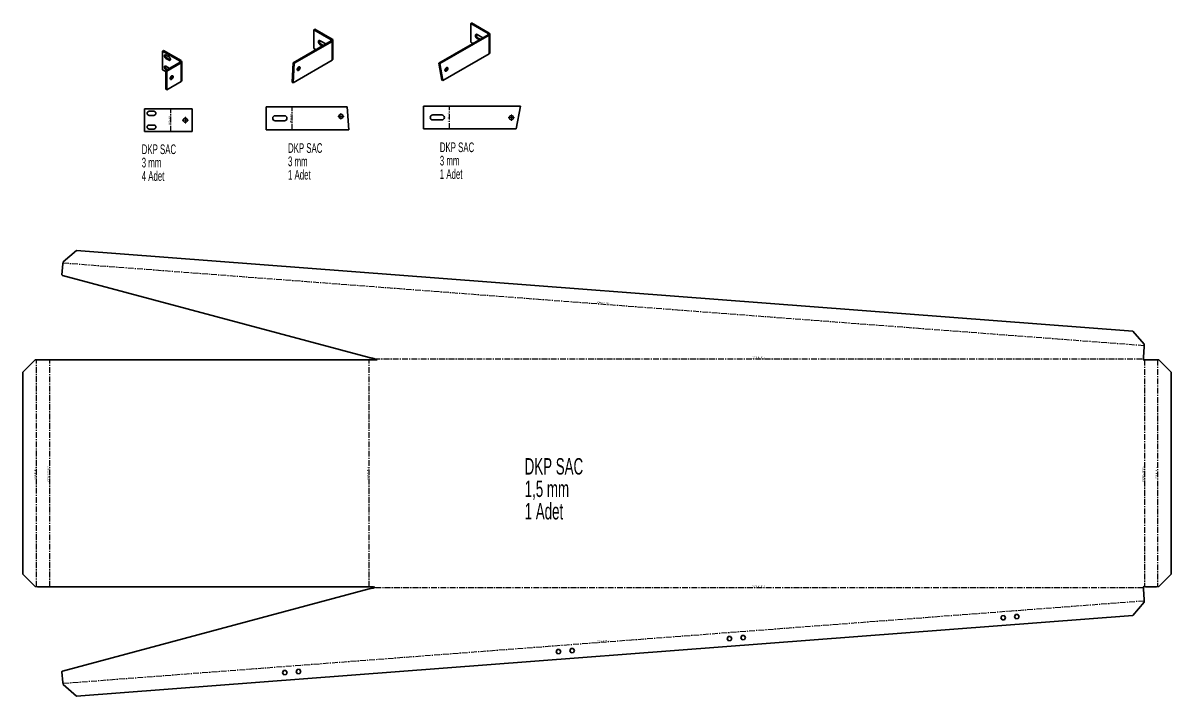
# Model space of a CAD drawing. Header units: millimetres. Extents: x -2820 to -213, y -3350 to 1095.
# Drawn here: x -2820 to -311, y -376 to 1095 of the extents above; entities that cross this region are included whole.
import ezdxf

# ---------------------------------------------------------------- set-up
doc = ezdxf.new("R2010")
doc.units = ezdxf.units.MM
doc.linetypes.add('CENTERX2', pattern=[20.32, 12.7, -2.54, 2.54, -2.54])
doc.styles.add('SLDTEXTSTYLE0', font='TXT', dxfattribs={"width": 0.605})
doc.styles.add('SLDTEXTSTYLE1', font='TXT', dxfattribs={"width": 0.572187})
doc.styles.add('SLDTEXTSTYLE2', font='TXT', dxfattribs={"width": 0.56125})

# ---------------------------------------------------------------- blocks, each defined once
blk = doc.blocks.new('SW_NOTE_0')
at = {"color": 0, "linetype": 'Continuous', "lineweight": 0, "char_height": 35.98, "attachment_point": 1, "style": 'SLDTEXTSTYLE0'}
for s, insert in [('DKP SAC', (0, 46.4)), ('1,5 mm', (0, -2.6)), ('1 Adet', (0, -51.6))]:
    blk.add_mtext(s, dxfattribs=dict(at, insert=insert))
blk = doc.blocks.new('SW_NOTE_0_1')
at = {"color": 0, "linetype": 'Continuous', "lineweight": 0, "char_height": 21.17, "attachment_point": 1, "style": 'SLDTEXTSTYLE0'}
for s, insert in [('DKP SAC', (0, 27.3)), ('3 mm', (0, -1.9)), ('4 Adet', (0, -31.2))]:
    blk.add_mtext(s, dxfattribs=dict(at, insert=insert))
blk = doc.blocks.new('SW_NOTE_0_2')
at = {"color": 0, "linetype": 'Continuous', "lineweight": 0, "char_height": 21.17, "attachment_point": 1, "style": 'SLDTEXTSTYLE0'}
for s, insert in [('DKP SAC', (0, 27.3)), ('3 mm', (0, -1.9)), ('1 Adet', (0, -31.2))]:
    blk.add_mtext(s, dxfattribs=dict(at, insert=insert))
blk = doc.blocks.new('SW_NOTE_0_3')
at = {"color": 0, "linetype": 'Continuous', "lineweight": 0, "char_height": 21.17, "attachment_point": 1, "style": 'SLDTEXTSTYLE0'}
for s, insert in [('DKP SAC', (0, 27.3)), ('3 mm', (0, -1.9)), ('1 Adet', (0, -31.2))]:
    blk.add_mtext(s, dxfattribs=dict(at, insert=insert))
blk = doc.blocks.new('SW_CENTERMARKSYMBOL_0')
at = {"color": 0, "linetype": 'Continuous', "lineweight": 18}
for p, q in [((-5, 0), (-7, 0)), ((0, 0), (-2.5, 0)), ((0, 5), (0, 7)), ((0, 0), (0, 2.5)), ((0, 0), (0, -2.5)), ((0, 0), (2.5, 0)), ((5, 0), (7, 0)), ((0, -5), (0, -7))]:
    blk.add_line(p, q, dxfattribs=at)
blk = doc.blocks.new('SW_CENTERMARKSYMBOL_1')
at = {"color": 0, "linetype": 'Continuous', "lineweight": 18}
for p, q in [((-5, 0), (-7, 0)), ((0, 0), (-2.5, 0)), ((0, 5), (0, 7)), ((0, 0), (0, 2.5)), ((0, 0), (0, -2.5)), ((0, 0), (2.5, 0)), ((5, 0), (7, 0)), ((0, -5), (0, -7))]:
    blk.add_line(p, q, dxfattribs=at)
blk = doc.blocks.new('SW_CENTERMARKSYMBOL_2')
at = {"color": 0, "linetype": 'Continuous', "lineweight": 18}
for p, q in [((-5, 0), (-7, 0)), ((0, 0), (-2.5, 0)), ((0, 5), (0, 7)), ((0, 0), (0, 2.5)), ((0, 0), (0, -2.5)), ((0, 0), (2.5, 0)), ((5, 0), (7, 0)), ((0, -5), (0, -7))]:
    blk.add_line(p, q, dxfattribs=at)

msp = doc.modelspace()

# ---------------------------------------------------------------- linework, layer by layer
at = {"color": 7, "linetype": 'Continuous', "lineweight": 35}
for p, q in [((-2182.6, 1081.3), (-2184.7, 1080)), ((-2184.7, 1080), (-2184.7, 1039.2)), ((-2146.5, 1058), (-2184.7, 1080)), ((-2144.4, 1059.2), (-2182.6, 1081.3)), ((-1839.5, 1094.7), (-1841.6, 1093.5)), ((-1841.6, 1093.5), (-1841.6, 1052.7)), ((-1803.4, 1071.5), (-1841.6, 1093.5)), ((-1801.3, 1072.7), (-1839.5, 1094.7)), ((-2146.5, 1055.5), (-2229.3, 1007.8)), ((-2144.4, 1054.3), (-2227.1, 1006.6)), ((-2158.2, 1048.8), (-2170.6, 1056)), ((-2146.5, 1058), (-2144.4, 1059.2)), ((-2146.5, 1058), (-2146.5, 1055.5)), ((-2146.5, 1055.5), (-2144.4, 1054.3)), ((-2144.4, 1054.3), (-2144.4, 1013.5)), ((-2142.7, 1015.9), (-2142.7, 1056.8)), ((-1803.4, 1069), (-1910.9, 1007)), ((-1801.3, 1067.8), (-1908.8, 1005.8)), ((-1815.1, 1062.3), (-1827.5, 1069.4)), ((-1825.4, 1061.7), (-1827.5, 1060.5)), ((-1827.5, 1060.5), (-1822.9, 1057.8)), ((-1825.4, 1061.7), (-1820.8, 1059)), ((-1803.4, 1071.5), (-1801.3, 1072.7)), ((-1803.4, 1071.5), (-1803.4, 1069)), ((-1803.4, 1069), (-1801.3, 1067.8)), ((-1801.3, 1067.8), (-1801.3, 1027)), ((-1799.6, 1029.4), (-1799.6, 1070.3)), ((-2513, 1034.5), (-2515.1, 1033.3)), ((-2515.1, 1033.3), (-2515.1, 992.4)), ((-2476.9, 1011.2), (-2515.1, 1033.3)), ((-2474.8, 1012.4), (-2513, 1034.5)), ((-2184.7, 1039.2), (-2179.8, 1036.4)), ((-2168.5, 1048.2), (-2170.6, 1047)), ((-2170.6, 1047), (-2166, 1044.3)), ((-2168.5, 1048.2), (-2163.9, 1045.5)), ((-1841.6, 1052.7), (-1836.7, 1049.8)), ((-2501, 1020.6), (-2508, 1024.7)), ((-2505.9, 1018.6), (-2508, 1017.3)), ((-2508, 1017.3), (-2501, 1013.2)), ((-2476.9, 1008.8), (-2508, 990.8)), ((-2505.9, 1018.6), (-2498.9, 1014.5)), ((-2474.8, 1007.5), (-2505.9, 989.6)), ((-2498.9, 1014.5), (-2501, 1013.2)), ((-2476.9, 1011.2), (-2474.8, 1012.4)), ((-2476.9, 1011.2), (-2476.9, 1008.8)), ((-2476.9, 1008.8), (-2474.8, 1007.5)), ((-2474.8, 1007.5), (-2474.8, 966.7)), ((-2473.1, 969.2), (-2473.1, 1010)), ((-2229.3, 1007.8), (-2232, 965.4)), ((-2229.8, 964.2), (-2144.4, 1013.5)), ((-2227.1, 1006.6), (-2229.8, 964.2)), ((-2227.1, 1006.6), (-2229.3, 1007.8)), ((-1908.8, 1005.8), (-1910.9, 1007)), ((-1910.9, 1007), (-1904.3, 970)), ((-1908.8, 1005.8), (-1902.2, 968.8)), ((-1902.2, 968.8), (-1801.3, 1027)), ((-2515.1, 992.4), (-2508, 988.3)), ((-2501, 996.1), (-2508, 1000.2)), ((-2505.9, 994.1), (-2508, 992.8)), ((-2508, 992.8), (-2506.3, 991.8)), ((-2505.9, 989.6), (-2508, 990.8)), ((-2508, 990.8), (-2508, 950)), ((-2505.9, 994.1), (-2504.2, 993)), ((-2505.9, 989.6), (-2505.9, 948.7)), ((-2505.9, 948.7), (-2474.8, 966.7)), ((-2229.8, 964.2), (-2232, 965.4)), ((-1902.2, 968.8), (-1904.3, 970)), ((-2505.9, 948.7), (-2508, 950)), ((-2554.3, 907.2), (-2554.3, 857.2)), ((-2554.3, 907.2), (-2450.3, 907.2)), ((-2450.3, 907.2), (-2450.3, 857.2)), ((-2288.8, 911.5), (-2288.8, 861.5)), ((-2288.8, 911.5), (-2111.8, 911.5)), ((-2111.8, 911.5), (-2108, 861.5)), ((-1944.6, 913.2), (-1944.6, 863.2)), ((-1944.6, 913.2), (-1732.6, 913.2)), ((-1732.6, 913.2), (-1742, 863.2)), ((-2534.3, 901.7), (-2544.3, 901.7)), ((-2544.3, 892.7), (-2534.3, 892.7)), ((-2248.8, 892), (-2268.8, 892)), ((-2268.8, 881), (-2248.8, 881)), ((-1904.6, 893.7), (-1924.6, 893.7)), ((-1924.6, 882.7), (-1904.6, 882.7)), ((-2450.3, 857.2), (-2554.3, 857.2)), ((-2534.3, 871.7), (-2544.3, 871.7)), ((-2544.3, 862.7), (-2534.3, 862.7)), ((-2108, 861.5), (-2288.8, 861.5)), ((-1742, 863.2), (-1944.6, 863.2)), ((-2732.6, 572.7), (-2703.6, 597.6)), ((-394.1, 421.2), (-2703.6, 597.6)), ((-2733.4, 568), (-2735.2, 544.5)), ((-2732.6, 572.7), (-2733.4, 568)), ((-2734.1, 543), (-2063.5, 363.3)), ((-394.1, 421.2), (-369.2, 392.3)), ((-371, 363.3), (-369.1, 387.5)), ((-369.1, 387.5), (-369.2, 392.3)), ((-2820.3, 331.2), (-2793.3, 358.2)), ((-2788.6, 358.6), (-2793.3, 358.2)), ((-2063.9, 358.6), (-2788.6, 358.6)), ((-2063.1, 358.6), (-2063.9, 358.6)), ((-2063.1, 358.6), (-2063.1, 358.6)), ((-2046.2, 358.6), (-2063.1, 358.6)), ((-2061.4, 358.6), (-2046.2, 358.6)), ((-366.6, 358.6), (-371.1, 358.6)), ((-342.2, 358.6), (-366.6, 358.6)), ((-337.5, 358.2), (-342.2, 358.6)), ((-337.5, 358.2), (-310.5, 331.2)), ((-2820.3, 331.2), (-2820.3, -110.1)), ((-310.5, -110.1), (-310.5, 331.2)), ((-2793.3, -137.1), (-2820.3, -110.1)), ((-310.5, -110.1), (-337.5, -137.1)), ((-2793.3, -137.1), (-2788.6, -137.5)), ((-2788.6, -137.5), (-2063.9, -137.5)), ((-2734.1, -321.9), (-2063.5, -142.2)), ((-2063.9, -137.5), (-2063.1, -137.4)), ((-2063.1, -137.4), (-2063.1, -137.5)), ((-371.1, -137.4), (-366.6, -137.5)), ((-369.1, -166.4), (-371, -142.2)), ((-366.6, -137.5), (-342.2, -137.5)), ((-342.2, -137.5), (-337.5, -137.1)), ((-369.2, -171.1), (-394.1, -200.1)), ((-369.2, -171.1), (-369.1, -166.4)), ((-2703.6, -376.5), (-394.1, -200.1)), ((-675.4, -200.5), (-680.6, -200.9)), ((-672.4, -204.8), (-675.4, -200.5)), ((-650.7, -198.6), (-653, -203.3)), ((-645.5, -198.2), (-650.7, -198.6)), ((-642.5, -202.5), (-645.5, -198.2)), ((-680.6, -200.9), (-682.9, -205.6)), ((-682.9, -205.6), (-679.9, -210)), ((-679.9, -210), (-674.7, -209.6)), ((-674.7, -209.6), (-672.4, -204.8)), ((-653, -203.3), (-650, -207.7)), ((-650, -207.7), (-644.8, -207.3)), ((-644.8, -207.3), (-642.5, -202.5)), ((-1278.8, -246.5), (-1281.1, -251.2)), ((-1273.5, -246.2), (-1278.8, -246.5)), ((-1270.7, -250.6), (-1273.5, -246.2)), ((-1273, -255.3), (-1270.7, -250.6)), ((-1248.9, -244.3), (-1251.2, -249)), ((-1251.2, -249), (-1248.3, -253.4)), ((-1243.7, -243.9), (-1248.9, -244.3)), ((-1240.7, -248.2), (-1243.7, -243.9)), ((-1243, -253), (-1240.7, -248.2)), ((-1652.8, -275.1), (-1655, -279.9)), ((-1647.5, -274.7), (-1652.8, -275.1)), ((-1644.6, -279.1), (-1647.5, -274.7)), ((-1622.9, -272.9), (-1625.1, -277.7)), ((-1617.7, -272.4), (-1622.9, -272.9)), ((-1614.7, -276.7), (-1617.7, -272.4)), ((-1281.1, -251.2), (-1278.2, -255.6)), ((-1278.2, -255.6), (-1273, -255.3)), ((-1248.3, -253.4), (-1243, -253)), ((-1655, -279.9), (-1652.1, -284.2)), ((-1652.1, -284.2), (-1646.8, -283.8)), ((-1646.8, -283.8), (-1644.6, -279.1)), ((-1625.1, -277.7), (-1622.1, -281.9)), ((-1622.1, -281.9), (-1616.9, -281.5)), ((-1616.9, -281.5), (-1614.7, -276.7)), ((-2735.2, -323.4), (-2733.4, -346.9)), ((-2251, -320.8), (-2253.3, -325.5)), ((-2253.3, -325.5), (-2250.3, -329.9)), ((-2245.8, -320.4), (-2251, -320.8)), ((-2242.8, -324.7), (-2245.8, -320.4)), ((-2245.1, -329.5), (-2242.8, -324.7)), ((-2221.1, -318.5), (-2223.4, -323.3)), ((-2223.4, -323.3), (-2220.4, -327.6)), ((-2215.9, -318.1), (-2221.1, -318.5)), ((-2212.9, -322.5), (-2215.9, -318.1)), ((-2215.2, -327.2), (-2212.9, -322.5)), ((-2733.4, -346.9), (-2732.6, -351.6)), ((-2250.3, -329.9), (-2245.1, -329.5)), ((-2220.4, -327.6), (-2215.2, -327.2)), ((-2703.6, -376.5), (-2732.6, -351.6))]:
    msp.add_line(p, q, dxfattribs=at)
at = {"color": 7, "linetype": 'CENTERX2'}
for p, q in [((-2497.3, 857.2), (-2497.3, 907.2)), ((-2231.8, 861.5), (-2231.8, 911.5)), ((-1887.6, 863.2), (-1887.6, 913.2)), ((-2733, 570.4), (-369.2, 389.9)), ((-2791, -137.3), (-2791, 358.4)), ((-2761.8, -137.5), (-2761.8, 358.6)), ((-2063.5, -137.5), (-2063.5, 358.6)), ((-2052.4, 360.9), (-371, 360.9)), ((-368.8, 358.6), (-368.8, -137.5)), ((-339.9, 358.4), (-339.9, -137.3)), ((-371, -139.8), (-2052.4, -139.8)), ((-369.2, -168.8), (-2733, -349.3))]:
    msp.add_line(p, q, dxfattribs=at)
at = {"color": 7, "linetype": 'Continuous', "lineweight": 35, "flags": 128}
for points in [[(-2170.6, 1056), (-2171.1, 1056.2), (-2171.6, 1056.4), (-2172.1, 1056.5), (-2172.6, 1056.5), (-2173, 1056.4), (-2173.4, 1056.2), (-2173.8, 1055.9), (-2174, 1055.5), (-2174.2, 1055.1), (-2174.4, 1054.6), (-2174.5, 1054), (-2174.5, 1053.4), (-2174.4, 1052.7), (-2174.2, 1052.1), (-2174, 1051.4), (-2173.8, 1050.7), (-2173.4, 1050), (-2173, 1049.4), (-2172.6, 1048.8), (-2172.1, 1048.2), (-2171.6, 1047.7), (-2171.1, 1047.3), (-2170.6, 1047)], [(-2172.1, 1056.5), (-2172.1, 1056.3), (-2172.3, 1055.8), (-2172.3, 1055.2), (-2172.3, 1054.6), (-2172.3, 1054), (-2172.1, 1053.3), (-2171.9, 1052.6), (-2171.6, 1051.9), (-2171.3, 1051.3), (-2170.9, 1050.6), (-2170.5, 1050), (-2170, 1049.5), (-2169.5, 1049), (-2169, 1048.5), (-2168.5, 1048.2)], [(-1827.5, 1069.4), (-1828.1, 1069.7), (-1828.6, 1069.9), (-1829.2, 1070), (-1829.7, 1069.9), (-1830.1, 1069.8), (-1830.5, 1069.5), (-1830.8, 1069.1), (-1831.1, 1068.7), (-1831.3, 1068.1), (-1831.4, 1067.5), (-1831.4, 1066.8), (-1831.3, 1066.1), (-1831.1, 1065.4), (-1830.8, 1064.6), (-1830.5, 1063.9), (-1830.1, 1063.2), (-1829.7, 1062.5), (-1829.2, 1061.9), (-1828.6, 1061.3), (-1828.1, 1060.8), (-1827.5, 1060.5)], [(-1828.9, 1069.9), (-1829, 1069.9), (-1829.1, 1069.4), (-1829.2, 1068.7), (-1829.2, 1068.1), (-1829.1, 1067.4), (-1829, 1066.6), (-1828.7, 1065.9), (-1828.4, 1065.1), (-1828, 1064.4), (-1827.5, 1063.7), (-1827, 1063.1), (-1826.5, 1062.5), (-1825.9, 1062.1), (-1825.4, 1061.7)], [(-2508, 1024.7), (-2508.4, 1024.9), (-2508.8, 1025), (-2509.2, 1025.1), (-2509.5, 1025.1), (-2509.9, 1025.1), (-2510.2, 1025), (-2510.4, 1024.8), (-2510.7, 1024.6), (-2510.9, 1024.3), (-2511, 1024), (-2511.1, 1023.7), (-2511.2, 1023.3), (-2511.2, 1022.8), (-2511.2, 1022.4), (-2511.1, 1021.9), (-2511, 1021.4), (-2510.9, 1020.9), (-2510.7, 1020.4), (-2510.4, 1019.9), (-2510.2, 1019.5), (-2509.9, 1019), (-2509.5, 1018.6), (-2509.2, 1018.2), (-2508.8, 1017.9), (-2508.4, 1017.6), (-2508, 1017.3)], [(-2501, 1013.2), (-2500.6, 1013.1), (-2500.2, 1012.9), (-2499.8, 1012.8), (-2499.5, 1012.8), (-2499.2, 1012.9), (-2498.9, 1013), (-2498.6, 1013.1), (-2498.4, 1013.3), (-2498.2, 1013.6), (-2498, 1013.9), (-2497.9, 1014.3), (-2497.8, 1014.7), (-2497.8, 1015.1), (-2497.8, 1015.5), (-2497.9, 1016), (-2498, 1016.5), (-2498.2, 1017), (-2498.4, 1017.5), (-2498.6, 1018), (-2498.9, 1018.5), (-2499.2, 1018.9), (-2499.5, 1019.3), (-2499.8, 1019.7), (-2500.2, 1020.1), (-2500.6, 1020.3), (-2501, 1020.6)], [(-2476.9, 1008.8), (-2476.6, 1009), (-2476.4, 1009.2), (-2476.2, 1009.4), (-2476.1, 1009.7), (-2476.1, 1010), (-2476.1, 1010.3), (-2476.2, 1010.5), (-2476.4, 1010.8), (-2476.6, 1011), (-2476.9, 1011.2)], [(-2508, 1000.2), (-2508.4, 1000.4), (-2508.8, 1000.5), (-2509.2, 1000.6), (-2509.5, 1000.6), (-2509.9, 1000.6), (-2510.2, 1000.5), (-2510.4, 1000.3), (-2510.7, 1000.1), (-2510.9, 999.8), (-2511, 999.5), (-2511.1, 999.2), (-2511.2, 998.8), (-2511.2, 998.3), (-2511.2, 997.9), (-2511.1, 997.4), (-2511, 996.9), (-2510.9, 996.4), (-2510.7, 995.9), (-2510.4, 995.4), (-2510.2, 995), (-2509.9, 994.5), (-2509.5, 994.1), (-2509.2, 993.7), (-2508.8, 993.4), (-2508.4, 993.1), (-2508, 992.8)], [(-2498.5, 973.4), (-2498.5, 973.9), (-2498.4, 974.4), (-2498.3, 974.9), (-2498.1, 975.4), (-2497.9, 975.9), (-2497.7, 976.3), (-2497.4, 976.8), (-2497.1, 977.3), (-2496.8, 977.7), (-2496.4, 978.1), (-2496.1, 978.4), (-2495.7, 978.7), (-2495.3, 979), (-2494.9, 979.2), (-2494.6, 979.3), (-2494.2, 979.4), (-2493.8, 979.4), (-2493.5, 979.4), (-2493.2, 979.3), (-2492.9, 979.1), (-2492.7, 978.9), (-2492.5, 978.6), (-2492.3, 978.3), (-2492.2, 977.9), (-2492.2, 977.6), (-2492.1, 977.1), (-2492.2, 976.7), (-2492.2, 976.2), (-2492.3, 975.7), (-2492.5, 975.2), (-2492.7, 974.7), (-2492.9, 974.2), (-2493.2, 973.8), (-2493.5, 973.3), (-2493.8, 972.9), (-2494.2, 972.5), (-2494.6, 972.2), (-2494.9, 971.9), (-2495.3, 971.6), (-2495.7, 971.4), (-2496.1, 971.3), (-2496.4, 971.2), (-2496.8, 971.2), (-2497.1, 971.2), (-2497.4, 971.3), (-2497.7, 971.5), (-2497.9, 971.7), (-2498.1, 972), (-2498.3, 972.3), (-2498.4, 972.6), (-2498.5, 973), (-2498.5, 973.4)], [(-2220.8, 993.1), (-2220.8, 993.6), (-2220.7, 994.3), (-2220.5, 994.9), (-2220.2, 995.5), (-2219.9, 996.1), (-2219.6, 996.7), (-2219.2, 997.3), (-2218.7, 997.7), (-2218.3, 998.2), (-2217.8, 998.5), (-2217.3, 998.8), (-2216.8, 998.9), (-2216.3, 999), (-2215.9, 999), (-2215.5, 998.9), (-2215.2, 998.7), (-2214.9, 998.4), (-2214.7, 998), (-2214.5, 997.5), (-2214.5, 997), (-2214.5, 996.5), (-2214.5, 995.9), (-2214.7, 995.2), (-2214.9, 994.6), (-2215.2, 994), (-2215.5, 993.4), (-2215.9, 992.8), (-2216.3, 992.3), (-2216.8, 991.8), (-2217.3, 991.5), (-2217.8, 991.2), (-2218.3, 990.9), (-2218.7, 990.8), (-2219.2, 990.8), (-2219.6, 990.9), (-2219.9, 991), (-2220.2, 991.3), (-2220.5, 991.6), (-2220.7, 992), (-2220.8, 992.5), (-2220.8, 993.1)], [(-1897.8, 991.4), (-1897.8, 992.1), (-1897.6, 992.7), (-1897.4, 993.4), (-1897.2, 994.1), (-1896.8, 994.7), (-1896.4, 995.3), (-1895.9, 995.9), (-1895.4, 996.4), (-1894.9, 996.8), (-1894.4, 997.1), (-1893.9, 997.3), (-1893.4, 997.4), (-1892.9, 997.3), (-1892.5, 997.2), (-1892.1, 997), (-1891.8, 996.6), (-1891.6, 996.2), (-1891.5, 995.7), (-1891.5, 995.1), (-1891.5, 994.5), (-1891.6, 993.8), (-1891.8, 993.1), (-1892.1, 992.5), (-1892.5, 991.8), (-1892.9, 991.2), (-1893.4, 990.6), (-1893.9, 990.2), (-1894.4, 989.8), (-1894.9, 989.5), (-1895.4, 989.3), (-1895.9, 989.2), (-1896.4, 989.2), (-1896.8, 989.3), (-1897.2, 989.6), (-1897.4, 989.9), (-1897.6, 990.3), (-1897.8, 990.8), (-1897.8, 991.4)]]:
    msp.add_lwpolyline(points, dxfattribs=at)
at = {"color": 7, "linetype": 'Continuous', "lineweight": 35}
for centre in [(-2465.3, 882.2), (-2125.2, 890.5), (-1752.6, 887.9)]:
    msp.add_circle(centre, 4.5, dxfattribs=at)
for centre, radius, start, end in [((-2147, 1056.8), 1.31, 290.7834, 69.2166), ((-2145.3, 1056.8), 2.62, 290.7834, 69.2166), ((-1803.9, 1070.3), 1.31, 290.7834, 69.2166), ((-1802.3, 1070.3), 2.63, 291.2683, 68.7317), ((-1802.5, 1029.7), 2.99, 294.0681, 354.6117), ((-2502.6, 1024.1), 6.42, 171.1393, 239.0664), ((-2497.2, 1017.3), 3.29, 239.1789, 256.6246), ((-2475.8, 1010), 2.63, 291.1173, 68.8827), ((-2145.7, 1016.3), 3.03, 294.5251, 354.1548), ((-2502.6, 999.6), 6.42, 171.1393, 239.0664), ((-2503.6, 991.6), 5.25, 46.9208, 59.4888), ((-2500.5, 978.3), 6.18, 290.0416, 9.9638), ((-2222.8, 997.9), 6.17, 289.9919, 10.0135), ((-1899.8, 996.2), 6.14, 289.7037, 10.3017), ((-2476, 969.4), 2.98, 294.0092, 354.6707), ((-2544.3, 897.2), 4.5, 90, 270), ((-2534.3, 897.2), 4.5, 270, 90), ((-2268.8, 886.5), 5.5, 90, 270), ((-2248.8, 886.5), 5.5, 270, 90), ((-1924.6, 888.2), 5.5, 90, 270), ((-1904.6, 888.2), 5.5, 270, 90), ((-2544.3, 867.2), 4.5, 90, 270), ((-2534.3, 867.2), 4.5, 270, 90), ((-2733.7, 544.4), 1.5, 175.6335, 255), ((-2733.7, -323.3), 1.5, 105, 184.3665)]:
    msp.add_arc(centre, radius, start, end, dxfattribs=at)
for points, knots in [([(-2063.5, 363.3), (-2062.8, 363.1), (-2061.6, 362.9), (-2059.9, 362.6), (-2058.5, 362.4), (-2057.4, 362.2), (-2056.5, 362), (-2055.7, 361.8), (-2055, 361.6), (-2054.2, 361.5), (-2053.5, 361.3), (-2052.7, 361), (-2052.2, 360.8), (-2051.7, 360.6), (-2051.5, 360.5), (-2051.3, 360.3), (-2051.3, 360.2), (-2051.3, 360), (-2051.4, 359.9), (-2051.6, 359.8), (-2051.9, 359.7), (-2052.2, 359.6), (-2052.5, 359.5), (-2052.8, 359.4), (-2053.1, 359.3), (-2053.5, 359.3), (-2053.9, 359.2), (-2054.5, 359.1), (-2055.3, 359), (-2056.1, 358.9), (-2057.4, 358.8), (-2059.1, 358.7), (-2060.6, 358.7), (-2061.4, 358.6)], [0, 0, 0, 0, 0.088098, 0.1622529, 0.2224654, 0.2687371, 0.307408, 0.3426903, 0.3745877, 0.403105, 0.4427294, 0.4758457, 0.5025304, 0.522933, 0.5373987, 0.5444243, 0.5500246, 0.5555651, 0.5624472, 0.5714672, 0.5829863, 0.597176, 0.6141271, 0.6267801, 0.6405905, 0.6555664, 0.6717138, 0.7011265, 0.7333167, 0.7682983, 0.8060824, 0.8991847, 1, 1, 1, 1]), ([(-371.1, 358.6), (-371, 359.4), (-371, 360.8), (-371, 362.2), (-371, 362.8)], [0, 0, 0, 0, 0.570017, 1, 1, 1, 1]), ([(-371, 362.8), (-371, 362.9), (-371, 363), (-371, 363.1), (-371, 363.2), (-371, 363.3)], [0, 0, 0, 0, 0.336161, 0.669031, 1, 1, 1, 1]), ([(-2063.1, -137.5), (-2062, -137.5), (-2060.9, -137.5), (-2059.4, -137.6), (-2058.8, -137.6), (-2058.1, -137.7), (-2057.9, -137.7), (-2057.5, -137.7), (-2057.4, -137.7), (-2057.2, -137.7), (-2057.2, -137.7), (-2057.1, -137.7), (-2057, -137.7), (-2057, -137.7), (-2057, -137.8), (-2056.3, -137.8), (-2055.8, -137.9), (-2055, -137.9), (-2054.7, -138), (-2054.4, -138), (-2054.3, -138), (-2054.1, -138.1), (-2054.1, -138.1), (-2054, -138.1), (-2053.9, -138.1), (-2053.9, -138.1), (-2053.9, -138.1), (-2053.5, -138.1), (-2053.3, -138.2), (-2052.9, -138.3), (-2052.8, -138.3), (-2052.7, -138.3), (-2052.6, -138.3), (-2052.5, -138.4), (-2052.5, -138.4), (-2052.3, -138.4), (-2052.2, -138.5), (-2051.7, -138.6), (-2051.5, -138.7), (-2051.3, -138.9), (-2051.3, -139), (-2051.3, -139.1), (-2051.3, -139.2), (-2051.3, -139.2), (-2051.4, -139.2), (-2051.4, -139.3), (-2051.4, -139.3), (-2051.4, -139.3), (-2051.4, -139.3), (-2051.6, -139.5), (-2051.9, -139.6), (-2052.6, -139.9), (-2052.9, -140), (-2053.4, -140.1), (-2053.6, -140.2), (-2053.8, -140.3), (-2053.9, -140.3), (-2054.1, -140.3), (-2054.1, -140.3), (-2054.2, -140.3), (-2054.2, -140.3), (-2054.2, -140.4), (-2054.3, -140.4), (-2054.3, -140.4), (-2054.3, -140.4), (-2054.7, -140.5), (-2055.2, -140.6), (-2055.9, -140.7), (-2056.2, -140.8), (-2056.6, -140.9), (-2056.8, -140.9), (-2057, -141), (-2057, -141), (-2057.2, -141), (-2057.2, -141), (-2057.3, -141), (-2057.3, -141), (-2057.3, -141), (-2057.3, -141), (-2058.5, -141.3), (-2060.6, -141.6), (-2063.5, -142.2)], [0, 0, 0, 0, 0.125, 0.125, 0.1875, 0.1875, 0.21875, 0.21875, 0.234375, 0.234375, 0.242188, 0.242188, 0.246094, 0.246094, 0.25, 0.25, 0.3125, 0.3125, 0.34375, 0.34375, 0.359375, 0.359375, 0.367188, 0.367188, 0.371094, 0.371094, 0.375, 0.375, 0.40625, 0.40625, 0.421875, 0.421875, 0.425781, 0.425781, 0.429688, 0.429688, 0.4375, 0.4375, 0.46875, 0.46875, 0.484375, 0.484375, 0.492188, 0.492188, 0.496094, 0.496094, 0.498047, 0.498047, 0.5, 0.5, 0.5625, 0.5625, 0.59375, 0.59375, 0.609375, 0.609375, 0.617188, 0.617188, 0.621094, 0.621094, 0.623047, 0.623047, 0.624023, 0.624023, 0.625, 0.625, 0.6875, 0.6875, 0.71875, 0.71875, 0.734375, 0.734375, 0.742188, 0.742188, 0.746094, 0.746094, 0.748047, 0.748047, 0.75, 0.75, 1, 1, 1, 1]), ([(-371, -141.7), (-371, -141.4), (-371, -140.8), (-371, -139.8), (-371, -138.7), (-371, -137.9), (-371.1, -137.4)], [0, 0, 0, 0, 0.198939, 0.431913, 0.698931, 1, 1, 1, 1]), ([(-371, -142.2), (-371, -142.1), (-371, -142), (-371, -141.9), (-371, -141.8), (-371, -141.7)], [0, 0, 0, 0, 0.336238, 0.669109, 1, 1, 1, 1])]:
    msp.add_open_spline(points, degree=3, knots=knots, dxfattribs=at)

# ---------------------------------------------------------------- block references
at = {"color": 7, "linetype": 'Continuous', "lineweight": 0}
for name, p in [('SW_CENTERMARKSYMBOL_0', (-2465.3, 882.2)), ('SW_CENTERMARKSYMBOL_1', (-2125.2, 890.5)), ('SW_CENTERMARKSYMBOL_2', (-1752.6, 887.9)), ('SW_NOTE_0_1', (-2560.7, 802)), ('SW_NOTE_0_2', (-2240.9, 804.7)), ('SW_NOTE_0_3', (-1909, 806.3)), ('SW_NOTE_0', (-1723.5, 97.2))]:
    msp.add_blockref(name, p, dxfattribs=at)

# ---------------------------------------------------------------- texts
at = {"color": 7, "linetype": 'Continuous', "lineweight": 0, "char_height": 3.5, "attachment_point": 2}
for s, insert, rotation, style in [('UP  90°  R 3', (-2501.9, 881.5), 90, 'SLDTEXTSTYLE2'), ('UP  90°  R 3', (-2236.3, 885.8), 90, 'SLDTEXTSTYLE2'), ('UP  90°  R 3', (-1892.2, 887.5), 90, 'SLDTEXTSTYLE2'), ('DOWN  90°  R 1.5', (-1551.6, 484.7), 355.6335, 'SLDTEXTSTYLE1'), ('DOWN  90°  R 1.5', (-2795.5, 109.7), 90, 'SLDTEXTSTYLE1'), ('DOWN  79.37°  R 1.5', (-2766.3, 109.7), 90, 'SLDTEXTSTYLE0'), ('DOWN  15°  R 1.5', (-2068.1, 109.7), 90, 'SLDTEXTSTYLE1'), ('DOWN  85.63°  R 1.5', (-373.3, 109.7), 90, 'SLDTEXTSTYLE0'), ('DOWN  90°  R 1.5', (-344.4, 109.7), 90, 'SLDTEXTSTYLE1'), ('DOWN  90°  R 1.5', (-1552.3, -254.6), 4.3665, 'SLDTEXTSTYLE1')]:
    msp.add_mtext(s, dxfattribs=dict(at, insert=insert, rotation=rotation, style=style))
at = {"color": 7, "linetype": 'Continuous', "lineweight": 0, "char_height": 3.5, "attachment_point": 2, "style": 'SLDTEXTSTYLE1'}
for insert in [(-1212.6, 365.4), (-1212.6, -135.3)]:
    msp.add_mtext('DOWN  90°  R 1.5', dxfattribs=dict(at, insert=insert))

doc.saveas('drawing.dxf')
